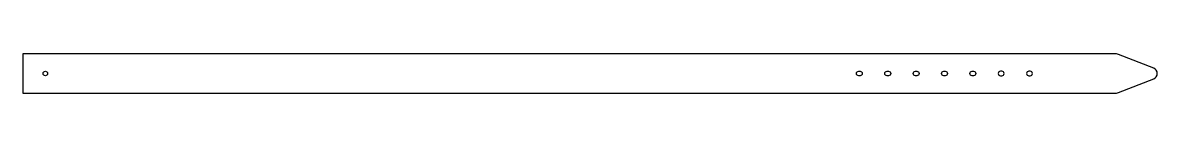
# Model space of a CAD drawing. Header units: millimetres. Extents: x 24 to 1024, y 209 to 244.
import ezdxf

# ---------------------------------------------------------------- set-up
doc = ezdxf.new("R2010")
doc.units = ezdxf.units.MM
doc.header["$MEASUREMENT"] = 0

msp = doc.modelspace()

# ---------------------------------------------------------------- linework, layer by layer
for points in [[(990.15, 209.92), (1021.21, 222.08, 0.682522), (1021.21, 231.39), (990.15, 243.55, 0.093521), (986.5, 244.23), (24.39, 244.23), (24.39, 209.23), (986.5, 209.23, 0.093521)], [(761.21, 228.73), (762.39, 228.73, -1), (762.39, 224.73), (761.21, 224.73, -1)], [(786.21, 228.73), (787.39, 228.73, -1), (787.39, 224.73), (786.21, 224.73, -1)], [(811.21, 228.73), (812.39, 228.73, -1), (812.39, 224.73), (811.21, 224.73, -1)], [(836.21, 228.73), (837.39, 228.73, -1), (837.39, 224.73), (836.21, 224.73, -1)], [(861.21, 228.73), (862.39, 228.73, -1), (862.39, 224.73), (861.21, 224.73, -1)], [(886.21, 228.73, 1), (886.21, 224.73), (887.39, 224.73, 1), (887.39, 228.73)], [(911.21, 228.73, 1), (911.21, 224.73), (912.39, 224.73, 1), (912.39, 228.73)]]:
    msp.add_lwpolyline(points, format="xyb", close=True)
msp.add_circle((44.39, 226.73), 2)

doc.saveas('drawing.dxf')
